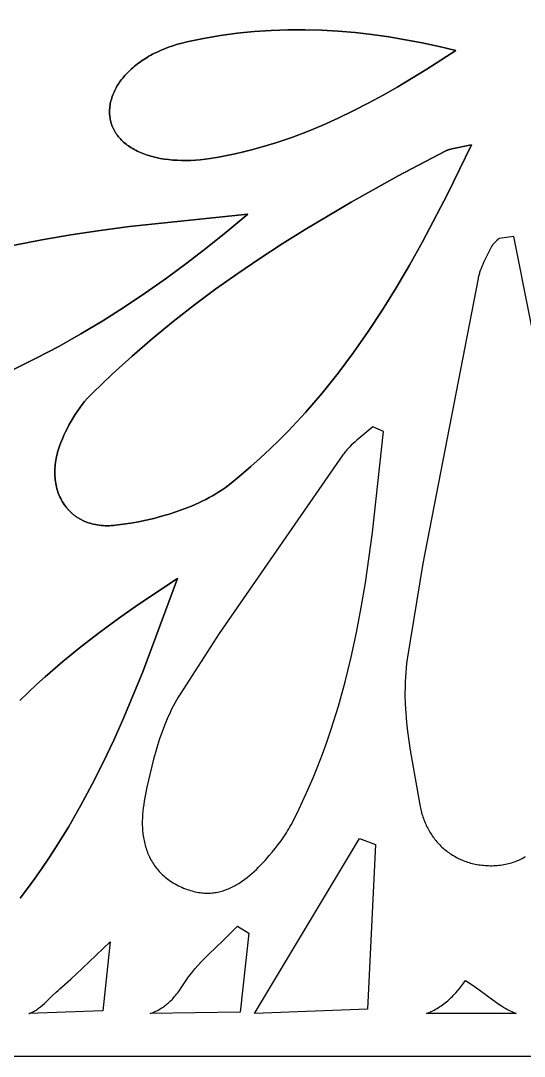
# Model space of a CAD drawing. Header units: millimetres. Extents: x 676 to 2676, y 767 to 1767.
# Drawn here: x 1371.9 to 1607.3, y 767.3 to 1251.3 of the extents above; entities that cross this region are included whole.
import ezdxf

# ---------------------------------------------------------------- set-up
doc = ezdxf.new("R2010")
doc.units = ezdxf.units.MM
doc.layers.add('Layer 1', color=7, linetype='Continuous')

msp = doc.modelspace()

# ---------------------------------------------------------------- linework, layer by layer
at = {"layer": 'Layer 1'}
for points in [[(675.98, 767.35), (2675.98, 767.35), (2675.98, 1767.35), (675.98, 1767.35)], [(1575.31, 1237.32), (1561.83, 1228.61), (1548.2, 1220.36), (1541.32, 1216.44), (1534.39, 1212.68), (1527.39, 1209.09), (1520.32, 1205.69), (1513.17, 1202.49), (1505.95, 1199.51), (1498.63, 1196.75), (1491.21, 1194.23), (1487.46, 1193.07), (1483.69, 1191.98), (1479.88, 1190.95), (1476.05, 1189.99), (1472.19, 1189.11), (1468.3, 1188.3), (1464.38, 1187.56), (1460.42, 1186.9), (1458.11, 1186.57), (1455.83, 1186.31), (1453.58, 1186.12), (1451.38, 1185.99), (1449.21, 1185.94), (1447.09, 1185.94), (1445.01, 1186.02), (1442.97, 1186.15), (1440.99, 1186.35), (1439.05, 1186.6), (1438.1, 1186.76), (1437.17, 1186.92), (1436.25, 1187.1), (1435.34, 1187.3), (1434.45, 1187.51), (1433.57, 1187.73), (1432.71, 1187.97), (1431.86, 1188.22), (1431.03, 1188.49), (1430.21, 1188.77), (1429.41, 1189.06), (1428.63, 1189.37), (1427.86, 1189.69), (1427.11, 1190.02), (1426.38, 1190.37), (1425.66, 1190.73), (1424.96, 1191.1), (1424.28, 1191.48), (1423.62, 1191.88), (1422.97, 1192.29), (1422.35, 1192.71), (1421.74, 1193.15), (1421.15, 1193.59), (1420.58, 1194.05), (1420.03, 1194.52), (1419.5, 1195), (1419, 1195.49), (1418.51, 1196), (1418.04, 1196.51), (1417.59, 1197.04), (1417.17, 1197.58), (1416.97, 1197.85), (1416.77, 1198.12), (1416.57, 1198.4), (1416.39, 1198.68), (1416.2, 1198.97), (1416.03, 1199.25), (1415.86, 1199.54), (1415.69, 1199.83), (1415.53, 1200.13), (1415.38, 1200.42), (1415.23, 1200.72), (1415.09, 1201.02), (1414.95, 1201.33), (1414.82, 1201.63), (1414.7, 1201.94), (1414.58, 1202.25), (1414.46, 1202.56), (1414.36, 1202.88), (1414.26, 1203.2), (1414.16, 1203.52), (1414.07, 1203.84), (1413.99, 1204.17), (1413.91, 1204.5), (1413.84, 1204.83), (1413.78, 1205.16), (1413.72, 1205.49), (1413.67, 1205.84), (1413.62, 1206.18), (1413.54, 1206.88), (1413.49, 1207.57), (1413.47, 1208.27), (1413.46, 1208.96), (1413.48, 1209.66), (1413.53, 1210.36), (1413.59, 1211.05), (1413.69, 1211.74), (1413.8, 1212.44), (1413.94, 1213.13), (1414.1, 1213.82), (1414.28, 1214.51), (1414.48, 1215.2), (1414.71, 1215.88), (1414.96, 1216.57), (1415.23, 1217.25), (1415.52, 1217.92), (1415.83, 1218.6), (1416.17, 1219.27), (1416.53, 1219.93), (1416.9, 1220.6), (1417.3, 1221.25), (1417.72, 1221.91), (1418.16, 1222.56), (1418.62, 1223.2), (1419.1, 1223.84), (1419.6, 1224.47), (1420.12, 1225.1), (1420.66, 1225.72), (1421.22, 1226.33), (1421.8, 1226.94), (1422.4, 1227.54), (1423.02, 1228.14), (1423.65, 1228.72), (1424.31, 1229.3), (1424.98, 1229.87), (1425.67, 1230.43), (1426.38, 1230.99), (1427.11, 1231.53), (1427.85, 1232.07), (1428.61, 1232.6), (1429.39, 1233.11), (1430.19, 1233.62), (1431.01, 1234.12), (1431.84, 1234.61), (1432.69, 1235.09), (1433.55, 1235.55), (1434.43, 1236.01), (1435.33, 1236.45), (1437.18, 1237.31), (1439.08, 1238.11), (1441.05, 1238.87), (1443.08, 1239.57), (1445.17, 1240.22), (1447.31, 1240.81), (1449.51, 1241.34), (1453.46, 1242.19), (1457.4, 1242.97), (1465.29, 1244.32), (1473.17, 1245.39), (1481.05, 1246.19), (1488.92, 1246.72), (1496.8, 1247), (1504.66, 1247.02), (1512.53, 1246.81), (1520.39, 1246.36), (1528.24, 1245.69), (1536.1, 1244.8), (1543.95, 1243.69), (1551.79, 1242.39), (1559.63, 1240.89), (1567.47, 1239.19)], [(1575.31, 1237.32), (1567.47, 1239.19), (1559.63, 1240.89), (1551.79, 1242.39), (1543.95, 1243.69), (1536.1, 1244.8), (1528.24, 1245.69), (1520.39, 1246.36), (1512.53, 1246.81), (1504.66, 1247.02), (1496.8, 1247), (1488.92, 1246.72), (1481.05, 1246.19), (1473.17, 1245.39), (1465.29, 1244.32), (1457.4, 1242.97), (1453.46, 1242.19), (1449.51, 1241.34), (1447.31, 1240.81), (1445.17, 1240.22), (1443.08, 1239.57), (1441.05, 1238.87), (1439.08, 1238.11), (1437.18, 1237.31), (1435.33, 1236.45), (1434.43, 1236.01), (1433.55, 1235.55), (1432.69, 1235.09), (1431.84, 1234.61), (1431.01, 1234.12), (1430.19, 1233.62), (1429.39, 1233.11), (1428.61, 1232.6), (1427.85, 1232.07), (1427.11, 1231.53), (1426.38, 1230.99), (1425.67, 1230.43), (1424.98, 1229.87), (1424.31, 1229.3), (1423.65, 1228.72), (1423.02, 1228.14), (1422.4, 1227.54), (1421.8, 1226.94), (1421.22, 1226.33), (1420.66, 1225.72), (1420.12, 1225.1), (1419.6, 1224.47), (1419.1, 1223.84), (1418.62, 1223.2), (1418.16, 1222.56), (1417.72, 1221.91), (1417.3, 1221.25), (1416.9, 1220.6), (1416.53, 1219.93), (1416.17, 1219.27), (1415.83, 1218.6), (1415.52, 1217.92), (1415.23, 1217.25), (1414.96, 1216.57), (1414.71, 1215.88), (1414.48, 1215.2), (1414.28, 1214.51), (1414.1, 1213.82), (1413.94, 1213.13), (1413.8, 1212.44), (1413.69, 1211.74), (1413.59, 1211.05), (1413.53, 1210.36), (1413.48, 1209.66), (1413.46, 1208.96), (1413.47, 1208.27), (1413.49, 1207.57), (1413.54, 1206.88), (1413.62, 1206.18), (1413.67, 1205.84), (1413.72, 1205.49), (1413.78, 1205.16), (1413.84, 1204.83), (1413.91, 1204.5), (1413.99, 1204.17), (1414.07, 1203.84), (1414.16, 1203.52), (1414.26, 1203.2), (1414.36, 1202.88), (1414.46, 1202.56), (1414.58, 1202.25), (1414.7, 1201.94), (1414.82, 1201.63), (1414.95, 1201.33), (1415.09, 1201.02), (1415.23, 1200.72), (1415.38, 1200.42), (1415.53, 1200.13), (1415.69, 1199.83), (1415.86, 1199.54), (1416.03, 1199.25), (1416.2, 1198.97), (1416.39, 1198.68), (1416.57, 1198.4), (1416.77, 1198.12), (1416.97, 1197.85), (1417.17, 1197.58), (1417.59, 1197.04), (1418.04, 1196.51), (1418.51, 1196), (1419, 1195.49), (1419.5, 1195), (1420.03, 1194.52), (1420.58, 1194.05), (1421.15, 1193.59), (1421.74, 1193.15), (1422.35, 1192.71), (1422.97, 1192.29), (1423.62, 1191.88), (1424.28, 1191.48), (1424.96, 1191.1), (1425.66, 1190.73), (1426.38, 1190.37), (1427.11, 1190.02), (1427.86, 1189.69), (1428.63, 1189.37), (1429.41, 1189.06), (1430.21, 1188.77), (1431.03, 1188.49), (1431.86, 1188.22), (1432.71, 1187.97), (1433.57, 1187.73), (1434.45, 1187.51), (1435.34, 1187.3), (1436.25, 1187.1), (1437.17, 1186.92), (1438.1, 1186.76), (1439.05, 1186.6), (1440.99, 1186.35), (1442.97, 1186.15), (1445.01, 1186.02), (1447.09, 1185.94), (1449.21, 1185.94), (1451.38, 1185.99), (1453.58, 1186.12), (1455.83, 1186.31), (1458.11, 1186.57), (1460.42, 1186.9), (1464.38, 1187.56), (1468.3, 1188.3), (1472.19, 1189.11), (1476.05, 1189.99), (1479.88, 1190.95), (1483.69, 1191.98), (1487.46, 1193.07), (1491.21, 1194.23), (1498.63, 1196.75), (1505.95, 1199.51), (1513.17, 1202.49), (1520.32, 1205.69), (1527.39, 1209.09), (1534.39, 1212.68), (1541.32, 1216.44), (1548.2, 1220.36), (1561.83, 1228.61)], [(1582.61, 1193.2), (1571.37, 1170.17), (1559.71, 1147.9), (1553.66, 1137.08), (1547.44, 1126.49), (1541.01, 1116.13), (1534.36, 1106.02), (1527.46, 1096.16), (1520.29, 1086.56), (1512.82, 1077.24), (1508.97, 1072.69), (1505.04, 1068.21), (1501.02, 1063.8), (1496.91, 1059.47), (1492.71, 1055.22), (1488.41, 1051.04), (1484.02, 1046.94), (1479.52, 1042.92), (1474.92, 1038.99), (1470.22, 1035.14), (1468.86, 1034.08), (1467.47, 1033.05), (1466.03, 1032.06), (1464.57, 1031.1), (1463.07, 1030.17), (1461.54, 1029.27), (1459.98, 1028.39), (1458.39, 1027.55), (1456.78, 1026.74), (1455.14, 1025.96), (1453.48, 1025.2), (1451.79, 1024.48), (1450.09, 1023.78), (1448.37, 1023.11), (1444.89, 1021.85), (1441.35, 1020.71), (1437.77, 1019.66), (1434.17, 1018.72), (1430.56, 1017.88), (1426.95, 1017.14), (1423.35, 1016.5), (1419.79, 1015.95), (1416.26, 1015.49), (1415.25, 1015.38), (1414.25, 1015.31), (1413.27, 1015.26), (1412.3, 1015.25), (1411.35, 1015.27), (1410.41, 1015.31), (1409.49, 1015.38), (1408.59, 1015.49), (1407.7, 1015.62), (1406.83, 1015.77), (1405.97, 1015.96), (1405.13, 1016.17), (1404.31, 1016.4), (1403.5, 1016.67), (1403.11, 1016.81), (1402.72, 1016.95), (1402.33, 1017.1), (1401.95, 1017.26), (1401.57, 1017.43), (1401.19, 1017.6), (1400.83, 1017.78), (1400.46, 1017.96), (1400.1, 1018.15), (1399.74, 1018.34), (1399.39, 1018.54), (1399.05, 1018.75), (1398.71, 1018.96), (1398.37, 1019.18), (1398.04, 1019.4), (1397.71, 1019.63), (1397.39, 1019.86), (1397.07, 1020.1), (1396.76, 1020.34), (1396.45, 1020.59), (1396.14, 1020.84), (1395.85, 1021.1), (1395.55, 1021.37), (1395.26, 1021.64), (1394.98, 1021.91), (1394.7, 1022.19), (1394.43, 1022.47), (1394.16, 1022.76), (1393.9, 1023.06), (1393.64, 1023.35), (1393.39, 1023.66), (1393.14, 1023.96), (1392.66, 1024.59), (1392.2, 1025.24), (1391.77, 1025.9), (1391.35, 1026.58), (1390.96, 1027.28), (1390.59, 1027.99), (1390.24, 1028.71), (1389.91, 1029.45), (1389.61, 1030.21), (1389.33, 1030.98), (1389.07, 1031.76), (1388.84, 1032.56), (1388.63, 1033.37), (1388.44, 1034.19), (1388.28, 1035.02), (1388.14, 1035.86), (1388.03, 1036.72), (1387.94, 1037.58), (1387.88, 1038.46), (1387.84, 1039.34), (1387.83, 1040.23), (1387.84, 1041.14), (1387.88, 1042.05), (1387.94, 1042.96), (1388.03, 1043.89), (1388.15, 1044.82), (1388.29, 1045.76), (1388.46, 1046.7), (1388.66, 1047.65), (1388.89, 1048.61), (1389.14, 1049.57), (1389.42, 1050.53), (1389.73, 1051.49), (1390.07, 1052.46), (1390.7, 1054.15), (1391.39, 1055.84), (1392.12, 1057.52), (1392.89, 1059.2), (1393.71, 1060.86), (1394.58, 1062.51), (1395.48, 1064.14), (1396.43, 1065.74), (1397.43, 1067.32), (1398.46, 1068.86), (1399.53, 1070.38), (1400.64, 1071.85), (1401.78, 1073.28), (1402.96, 1074.66), (1404.18, 1076), (1404.8, 1076.64), (1405.43, 1077.27), (1414.59, 1086.05), (1423.94, 1094.54), (1433.48, 1102.76), (1443.2, 1110.71), (1453.09, 1118.42), (1463.15, 1125.9), (1473.36, 1133.15), (1483.71, 1140.19), (1494.2, 1147.03), (1504.82, 1153.69), (1526.41, 1166.5), (1548.4, 1178.72), (1570.72, 1190.45), (1570.91, 1190.55), (1571.11, 1190.64), (1571.32, 1190.73), (1571.53, 1190.81), (1571.74, 1190.89), (1571.97, 1190.96), (1572.2, 1191.03), (1572.44, 1191.1), (1572.94, 1191.23), (1573.49, 1191.36)], [(1582.61, 1193.2), (1573.49, 1191.36), (1572.94, 1191.23), (1572.44, 1191.1), (1572.2, 1191.03), (1571.97, 1190.96), (1571.74, 1190.89), (1571.53, 1190.81), (1571.32, 1190.73), (1571.11, 1190.64), (1570.91, 1190.55), (1570.72, 1190.45), (1548.4, 1178.72), (1526.41, 1166.5), (1504.82, 1153.69), (1494.2, 1147.03), (1483.71, 1140.19), (1473.36, 1133.15), (1463.15, 1125.9), (1453.09, 1118.42), (1443.2, 1110.71), (1433.48, 1102.76), (1423.94, 1094.54), (1414.59, 1086.05), (1405.43, 1077.27), (1404.8, 1076.64), (1404.18, 1076), (1402.96, 1074.66), (1401.78, 1073.28), (1400.64, 1071.85), (1399.53, 1070.38), (1398.46, 1068.86), (1397.43, 1067.32), (1396.43, 1065.74), (1395.48, 1064.14), (1394.58, 1062.51), (1393.71, 1060.86), (1392.89, 1059.2), (1392.12, 1057.52), (1391.39, 1055.84), (1390.7, 1054.15), (1390.07, 1052.46), (1389.73, 1051.49), (1389.42, 1050.53), (1389.14, 1049.57), (1388.89, 1048.61), (1388.66, 1047.65), (1388.46, 1046.7), (1388.29, 1045.76), (1388.15, 1044.82), (1388.03, 1043.89), (1387.94, 1042.96), (1387.88, 1042.05), (1387.84, 1041.14), (1387.83, 1040.23), (1387.84, 1039.34), (1387.88, 1038.46), (1387.94, 1037.58), (1388.03, 1036.72), (1388.14, 1035.86), (1388.28, 1035.02), (1388.44, 1034.19), (1388.63, 1033.37), (1388.84, 1032.56), (1389.07, 1031.76), (1389.33, 1030.98), (1389.61, 1030.21), (1389.91, 1029.45), (1390.24, 1028.71), (1390.59, 1027.99), (1390.96, 1027.28), (1391.35, 1026.58), (1391.77, 1025.9), (1392.2, 1025.24), (1392.66, 1024.59), (1393.14, 1023.96), (1393.39, 1023.66), (1393.64, 1023.35), (1393.9, 1023.06), (1394.16, 1022.76), (1394.43, 1022.47), (1394.7, 1022.19), (1394.98, 1021.91), (1395.26, 1021.64), (1395.55, 1021.37), (1395.85, 1021.1), (1396.14, 1020.84), (1396.45, 1020.59), (1396.76, 1020.34), (1397.07, 1020.1), (1397.39, 1019.86), (1397.71, 1019.63), (1398.04, 1019.4), (1398.37, 1019.18), (1398.71, 1018.96), (1399.05, 1018.75), (1399.39, 1018.54), (1399.74, 1018.34), (1400.1, 1018.15), (1400.46, 1017.96), (1400.83, 1017.78), (1401.19, 1017.6), (1401.57, 1017.43), (1401.95, 1017.26), (1402.33, 1017.1), (1402.72, 1016.95), (1403.11, 1016.81), (1403.5, 1016.67), (1404.31, 1016.4), (1405.13, 1016.17), (1405.97, 1015.96), (1406.83, 1015.77), (1407.7, 1015.62), (1408.59, 1015.49), (1409.49, 1015.38), (1410.41, 1015.31), (1411.35, 1015.27), (1412.3, 1015.25), (1413.27, 1015.26), (1414.25, 1015.31), (1415.25, 1015.38), (1416.26, 1015.49), (1419.79, 1015.95), (1423.35, 1016.5), (1426.95, 1017.14), (1430.56, 1017.88), (1434.17, 1018.72), (1437.77, 1019.66), (1441.35, 1020.71), (1444.89, 1021.85), (1448.37, 1023.11), (1450.09, 1023.78), (1451.79, 1024.48), (1453.48, 1025.2), (1455.14, 1025.96), (1456.78, 1026.74), (1458.39, 1027.55), (1459.98, 1028.39), (1461.54, 1029.27), (1463.07, 1030.17), (1464.57, 1031.1), (1466.03, 1032.06), (1467.47, 1033.05), (1468.86, 1034.08), (1470.22, 1035.14), (1474.92, 1038.99), (1479.52, 1042.92), (1484.02, 1046.94), (1488.41, 1051.04), (1492.71, 1055.22), (1496.91, 1059.47), (1501.02, 1063.8), (1505.04, 1068.21), (1508.97, 1072.69), (1512.82, 1077.24), (1520.29, 1086.56), (1527.46, 1096.16), (1534.36, 1106.02), (1541.01, 1116.13), (1547.44, 1126.49), (1553.66, 1137.08), (1559.71, 1147.9), (1571.37, 1170.17)], [(1536.53, 1061.46), (1535.64, 1060.66), (1534.72, 1059.87), (1532.86, 1058.33), (1529.12, 1055.24), (1528.2, 1054.46), (1527.31, 1053.66), (1526.43, 1052.85), (1525.58, 1052.01), (1524.77, 1051.16), (1524.38, 1050.72), (1523.99, 1050.28), (1523.62, 1049.83), (1523.25, 1049.37), (1522.9, 1048.9), (1522.56, 1048.43), (1464.72, 964.97), (1446.39, 936.56), (1445.55, 935.18), (1444.74, 933.79), (1443.96, 932.37), (1443.2, 930.94), (1442.47, 929.48), (1441.75, 928.02), (1440.4, 925.03), (1439.14, 921.98), (1437.96, 918.89), (1436.85, 915.75), (1435.83, 912.57), (1434.87, 909.36), (1433.97, 906.12), (1432.36, 899.61), (1430.94, 893.09), (1429.68, 886.61), (1429.41, 885.03), (1429.19, 883.46), (1429, 881.89), (1428.86, 880.32), (1428.77, 878.76), (1428.73, 877.2), (1428.73, 875.66), (1428.79, 874.12), (1428.84, 873.36), (1428.9, 872.6), (1428.97, 871.85), (1429.06, 871.1), (1429.16, 870.35), (1429.28, 869.61), (1429.4, 868.87), (1429.55, 868.14), (1429.71, 867.41), (1429.88, 866.69), (1430.07, 865.98), (1430.27, 865.27), (1430.48, 864.56), (1430.72, 863.86), (1430.97, 863.17), (1431.23, 862.49), (1431.51, 861.81), (1431.8, 861.14), (1432.11, 860.48), (1432.44, 859.82), (1432.79, 859.18), (1433.15, 858.54), (1433.52, 857.91), (1433.92, 857.29), (1434.33, 856.68), (1434.76, 856.07), (1435.21, 855.48), (1435.67, 854.9), (1436.15, 854.32), (1436.65, 853.76), (1437.17, 853.21), (1437.71, 852.66), (1438.26, 852.13), (1438.84, 851.61), (1439.43, 851.1), (1440.04, 850.6), (1440.67, 850.12), (1441.32, 849.64), (1441.99, 849.18), (1442.68, 848.73), (1443.39, 848.29), (1444.12, 847.87), (1444.88, 847.46), (1445.65, 847.06), (1446.44, 846.68), (1447.25, 846.31), (1448.08, 845.95), (1448.94, 845.61), (1449.72, 845.32), (1450.49, 845.06), (1451.26, 844.81), (1452.02, 844.59), (1452.77, 844.39), (1453.52, 844.22), (1454.26, 844.07), (1455, 843.93), (1455.73, 843.83), (1456.45, 843.74), (1457.17, 843.67), (1457.88, 843.62), (1458.58, 843.59), (1459.28, 843.59), (1459.97, 843.6), (1460.66, 843.63), (1461.34, 843.68), (1462.02, 843.75), (1462.69, 843.84), (1463.35, 843.94), (1464.01, 844.06), (1464.66, 844.2), (1465.31, 844.36), (1465.96, 844.53), (1466.59, 844.72), (1467.23, 844.92), (1467.85, 845.14), (1468.48, 845.38), (1469.09, 845.63), (1469.71, 845.89), (1470.31, 846.17), (1470.92, 846.46), (1471.51, 846.77), (1472.11, 847.09), (1472.7, 847.42), (1473.28, 847.76), (1473.86, 848.12), (1474.44, 848.49), (1475.58, 849.26), (1476.7, 850.07), (1477.8, 850.92), (1478.89, 851.81), (1479.97, 852.74), (1481.03, 853.7), (1482.07, 854.69), (1483.1, 855.71), (1484.12, 856.75), (1486.12, 858.89), (1488.07, 861.1), (1489.51, 862.79), (1490.91, 864.51), (1492.29, 866.26), (1493.62, 868.04), (1494.9, 869.86), (1496.11, 871.71), (1496.69, 872.65), (1497.25, 873.6), (1497.8, 874.56), (1498.32, 875.52), (1501.08, 880.95), (1503.71, 886.41), (1506.21, 891.89), (1508.59, 897.4), (1510.84, 902.94), (1512.98, 908.51), (1515.01, 914.1), (1516.93, 919.72), (1520.45, 931.02), (1523.6, 942.4), (1526.4, 953.87), (1528.88, 965.4), (1531.08, 977), (1533.04, 988.65), (1536.34, 1012.09), (1541.46, 1059.31)], [(1530.33, 869.18), (1537.74, 866.37), (1534.05, 789.31), (1481.13, 787.35)], [(1447.84, 800.73), (1448.45, 801.7), (1449.09, 802.65), (1449.75, 803.6), (1450.42, 804.53), (1451.12, 805.44), (1451.83, 806.35), (1453.31, 808.14), (1454.85, 809.89), (1456.44, 811.6), (1459.73, 814.96), (1466.56, 821.53), (1469.97, 824.83), (1473.27, 828.18), (1478.53, 824.87), (1474.47, 787.89), (1432.38, 787.35), (1432.92, 787.53), (1433.46, 787.72), (1434, 787.93), (1434.53, 788.15), (1435.05, 788.39), (1435.58, 788.64), (1436.09, 788.9), (1436.61, 789.18), (1437.12, 789.47), (1437.63, 789.78), (1438.13, 790.11), (1438.63, 790.45), (1439.12, 790.8), (1439.61, 791.17), (1440.1, 791.56), (1440.59, 791.96), (1441.07, 792.38), (1441.54, 792.82), (1442.01, 793.27), (1442.48, 793.74), (1442.95, 794.22), (1443.41, 794.73), (1443.87, 795.25), (1444.32, 795.78), (1444.78, 796.34), (1445.22, 796.91), (1445.67, 797.5), (1446.11, 798.11), (1446.98, 799.38)], [(1390.22, 798.83), (1395.31, 803.35), (1400.66, 808.35), (1413.8, 820.84), (1410.32, 788.59), (1375.73, 787.35), (1375.94, 787.41), (1376.16, 787.48), (1376.37, 787.55), (1376.59, 787.63), (1376.81, 787.72), (1377.03, 787.82), (1377.25, 787.92), (1377.47, 788.03), (1377.69, 788.14), (1377.91, 788.26), (1378.36, 788.52), (1378.81, 788.8), (1379.27, 789.11), (1379.72, 789.43), (1380.18, 789.76), (1380.65, 790.12), (1381.11, 790.49), (1382.04, 791.27), (1382.97, 792.09), (1386.68, 795.57), (1388.48, 797.27), (1389.36, 798.07)], [(1561.65, 787.35), (1562.38, 787.64), (1563.1, 787.95), (1563.81, 788.27), (1564.51, 788.61), (1565.2, 788.97), (1565.88, 789.34), (1566.55, 789.72), (1567.2, 790.12), (1567.85, 790.54), (1568.49, 790.96), (1569.11, 791.4), (1569.73, 791.86), (1570.34, 792.32), (1570.93, 792.8), (1571.52, 793.29), (1572.09, 793.78), (1572.66, 794.29), (1573.21, 794.81), (1573.76, 795.34), (1574.29, 795.88), (1575.33, 796.97), (1576.33, 798.1), (1577.28, 799.25), (1578.2, 800.43), (1579.07, 801.62), (1579.91, 802.83), (1583.42, 800.44), (1586.68, 798.09), (1592.62, 793.72), (1595.4, 791.77), (1596.76, 790.87), (1598.11, 790.03), (1598.78, 789.63), (1599.46, 789.25), (1600.13, 788.89), (1600.81, 788.54), (1601.48, 788.21), (1602.17, 787.91), (1602.85, 787.62), (1603.54, 787.35)]]:
    msp.add_lwpolyline(points, close=True, dxfattribs=at)
for points in [[(1368.24, 1146.22), (1381.75, 1148.87), (1395.35, 1151.2), (1409.02, 1153.25), (1422.76, 1155.07), (1478.1, 1160.83), (1468.73, 1153.06), (1459.27, 1145.49), (1449.7, 1138.13), (1440.02, 1130.99), (1430.21, 1124.09), (1420.29, 1117.44), (1410.23, 1111.04), (1400.03, 1104.91), (1389.69, 1099.07), (1379.19, 1093.51), (1368.54, 1088.26)], [(1368.54, 1088.26), (1379.19, 1093.51), (1389.69, 1099.07), (1400.03, 1104.91), (1410.23, 1111.04), (1420.29, 1117.44), (1430.21, 1124.09), (1440.02, 1130.99), (1449.7, 1138.13), (1459.27, 1145.49), (1468.73, 1153.06), (1478.1, 1160.83), (1422.76, 1155.07), (1409.02, 1153.25), (1395.35, 1151.2), (1381.75, 1148.87), (1368.24, 1146.22)], [(1624.51, 1039.39), (1602.51, 1150.38), (1595.54, 1149.55), (1595.3, 1149.29), (1595.05, 1149.04), (1594.53, 1148.54), (1593.49, 1147.54), (1593.24, 1147.29), (1593, 1147.03), (1592.77, 1146.77), (1592.65, 1146.63), (1592.54, 1146.5), (1592.44, 1146.36), (1592.34, 1146.23), (1592.24, 1146.09), (1592.14, 1145.94), (1592.05, 1145.8), (1591.97, 1145.65), (1591.89, 1145.51), (1591.81, 1145.36), (1588.3, 1138.21), (1587.89, 1137.31), (1587.5, 1136.4), (1587.13, 1135.49), (1586.78, 1134.57), (1586.47, 1133.65), (1586.33, 1133.18), (1586.19, 1132.72), (1586.06, 1132.25), (1585.95, 1131.78), (1585.84, 1131.31), (1585.74, 1130.84), (1559.86, 997.59), (1552.59, 952.98), (1552.31, 950.91), (1552.07, 948.83), (1551.89, 946.75), (1551.74, 944.65), (1551.64, 942.55), (1551.57, 940.44), (1551.55, 936.2), (1551.68, 931.94), (1551.93, 927.66), (1552.29, 923.37), (1552.75, 919.06), (1553.92, 910.45), (1558.44, 884.85), (1558.59, 884.12), (1558.74, 883.4), (1558.91, 882.68), (1559.08, 881.97), (1559.28, 881.26), (1559.48, 880.56), (1559.69, 879.87), (1559.92, 879.18), (1560.16, 878.5), (1560.41, 877.83), (1560.68, 877.16), (1560.95, 876.5), (1561.24, 875.85), (1561.54, 875.21), (1561.85, 874.58), (1562.17, 873.95), (1562.5, 873.33), (1562.85, 872.72), (1563.2, 872.12), (1563.57, 871.52), (1563.95, 870.94), (1564.34, 870.36), (1564.74, 869.8), (1565.15, 869.24), (1565.57, 868.69), (1566, 868.15), (1566.45, 867.62), (1566.9, 867.1), (1567.37, 866.6), (1567.84, 866.1), (1568.33, 865.61), (1568.83, 865.13), (1569.34, 864.67), (1569.85, 864.21), (1570.38, 863.77), (1570.92, 863.34), (1571.47, 862.91), (1572.02, 862.5), (1572.59, 862.11), (1573.17, 861.72), (1573.76, 861.35), (1574.36, 860.98), (1574.96, 860.63), (1575.58, 860.3), (1576.2, 859.97), (1576.84, 859.66), (1577.49, 859.37), (1578.14, 859.08), (1578.8, 858.81), (1579.48, 858.55), (1580.16, 858.31), (1580.85, 858.08), (1581.55, 857.86), (1582.26, 857.66), (1582.97, 857.47), (1583.7, 857.3), (1584.44, 857.14), (1585.18, 857), (1585.93, 856.87), (1586.69, 856.76), (1587.46, 856.66), (1588.24, 856.58), (1589.02, 856.51), (1589.82, 856.46), (1590.66, 856.43), (1591.49, 856.41), (1592.32, 856.41), (1593.13, 856.43), (1593.93, 856.47), (1594.73, 856.52), (1595.51, 856.6), (1596.28, 856.69), (1597.05, 856.79), (1597.8, 856.92), (1598.54, 857.06), (1599.27, 857.21), (1600, 857.39), (1600.71, 857.58), (1601.41, 857.78), (1602.11, 858.01), (1602.79, 858.24), (1603.47, 858.5), (1604.13, 858.76), (1604.78, 859.05), (1605.43, 859.34), (1606.07, 859.66), (1606.69, 859.98), (1607.31, 860.32), (1607.92, 860.68)], [(1371.44, 933.54), (1375.32, 937.33), (1379.27, 941.05), (1383.3, 944.7), (1391.54, 951.83), (1400.03, 958.72), (1408.73, 965.4), (1417.63, 971.91), (1426.69, 978.26), (1445.19, 990.6), (1428.94, 946.95), (1420.09, 925.6), (1415.4, 915.09), (1410.49, 904.7), (1405.35, 894.45), (1399.93, 884.36), (1394.23, 874.43), (1388.21, 864.69), (1385.08, 859.88), (1381.85, 855.13), (1378.54, 850.43), (1375.12, 845.78), (1371.61, 841.19)], [(1371.61, 841.19), (1375.12, 845.78), (1378.54, 850.43), (1381.85, 855.13), (1385.08, 859.88), (1388.21, 864.69), (1394.23, 874.43), (1399.93, 884.36), (1405.35, 894.45), (1410.49, 904.7), (1415.4, 915.09), (1420.09, 925.6), (1428.94, 946.95), (1445.19, 990.6), (1426.69, 978.26), (1417.63, 971.91), (1408.73, 965.4), (1400.03, 958.72), (1391.54, 951.83), (1383.3, 944.7), (1379.27, 941.05), (1375.32, 937.33), (1371.44, 933.54)]]:
    msp.add_lwpolyline(points, dxfattribs=at)

doc.saveas('drawing.dxf')
